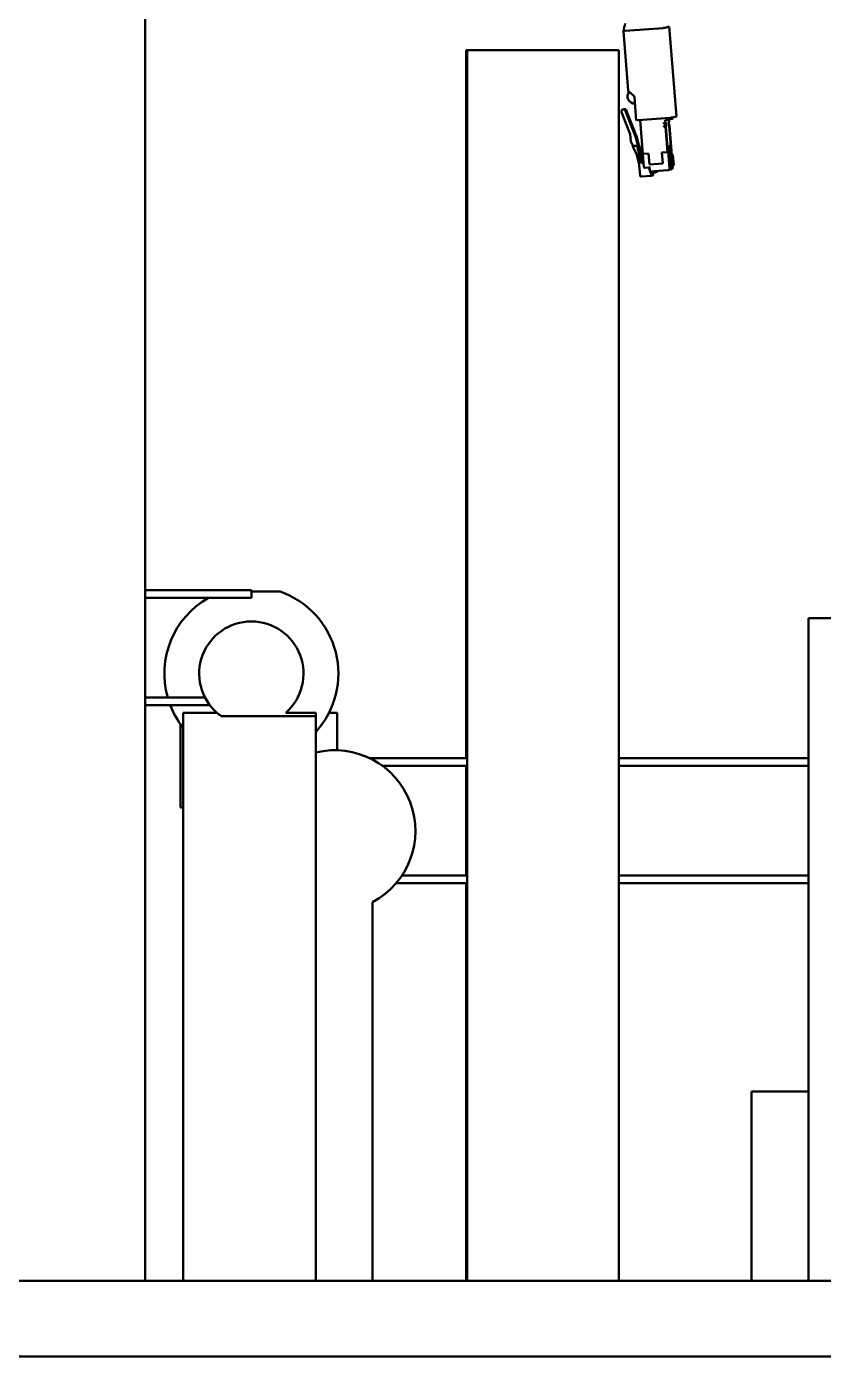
# Model space of a CAD drawing. Header units: millimetres. Extents: x 0 to 420, y 0 to 297.
# Drawn here: x 276.1 to 306.1, y 191.6 to 241.7 of the extents above; entities that cross this region are included whole.
import ezdxf

# ---------------------------------------------------------------- set-up
doc = ezdxf.new("R2010")
doc.units = ezdxf.units.MM
doc.header["$LTSCALE"] = 0.75
doc.layers.add('Visible', color=7, linetype='Continuous', lineweight=50)

msp = doc.modelspace()

# ---------------------------------------------------------------- linework, layer by layer
at = {"layer": 'Visible', "extrusion": (0, 1, 0)}
for p, q in [((280.53, 251.56), (280.53, 194.417)), ((298.746, 239.327), (298.569, 241.567)), ((298.634, 241.571), (300.057, 241.68)), ((300.134, 241.688), (300.293, 241.733)), ((300.561, 238.346), (300.294, 241.733)), ((292.673, 240.846), (292.63, 240.846)), ((292.63, 240.846), (292.63, 236.56)), ((292.673, 240.846), (298.388, 240.846)), ((292.673, 194.417), (292.673, 240.846)), ((298.388, 194.417), (298.388, 240.846)), ((298.956, 239.12), (298.771, 239.279)), ((299.049, 238.196), (298.98, 239.071)), ((298.817, 237.669), (298.489, 238.506)), ((298.577, 238.613), (298.537, 238.602)), ((298.551, 238.605), (298.616, 238.61)), ((298.591, 238.616), (298.656, 238.621)), ((298.656, 238.621), (298.616, 238.61)), ((298.616, 238.61), (299.032, 237.547)), ((298.656, 238.621), (299.072, 237.558)), ((300.56, 238.346), (300.401, 238.301)), ((300.324, 238.294), (299.114, 238.2)), ((299.197, 238.207), (299.298, 236.928)), ((300.144, 238.101), (300.073, 238.095)), ((300.073, 238.095), (300.074, 238.077)), ((300.074, 238.077), (300.092, 238.079)), ((300.077, 238.078), (300.074, 238.077)), ((300.076, 238.095), (300.077, 238.078)), ((300.077, 238.078), (300.095, 238.08)), ((300.101, 237.972), (300.083, 237.971)), ((300.083, 237.971), (300.084, 237.953)), ((300.084, 237.953), (300.155, 237.958)), ((300.087, 237.954), (300.084, 237.953)), ((300.086, 237.971), (300.087, 237.954)), ((300.087, 237.954), (300.158, 237.959)), ((300.09, 238.097), (300.091, 238.079)), ((300.1, 237.972), (300.101, 237.955)), ((300.101, 237.955), (300.121, 237.96)), ((300.101, 237.955), (300.13, 237.957)), ((300.111, 238.081), (300.102, 238.082)), ((300.11, 238.085), (300.129, 238.086)), ((300.112, 238.085), (300.111, 238.098)), ((300.121, 237.96), (300.12, 237.974)), ((300.121, 237.96), (300.178, 237.965)), ((300.146, 238.084), (300.129, 238.086)), ((300.135, 238.209), (300.279, 238.22)), ((300.144, 238.101), (300.135, 238.209)), ((300.138, 238.209), (300.147, 238.102)), ((300.147, 238.102), (300.144, 238.101)), ((300.146, 238.084), (300.155, 237.977)), ((300.167, 238.107), (300.149, 238.102)), ((300.155, 237.958), (300.158, 237.959)), ((300.231, 236.999), (300.155, 237.958)), ((300.158, 237.959), (300.234, 237)), ((300.16, 237.96), (300.178, 237.965)), ((300.178, 237.965), (300.167, 238.107)), ((300.282, 238.139), (300.264, 238.134)), ((300.264, 238.134), (300.275, 237.992)), ((300.28, 238.122), (300.265, 238.119)), ((300.273, 238.013), (300.288, 238.015)), ((300.279, 238.22), (300.274, 238.29)), ((300.275, 238.22), (300.282, 238.14)), ((300.298, 237.999), (300.275, 237.997)), ((300.295, 237.998), (300.275, 237.996)), ((300.275, 237.992), (300.293, 237.997)), ((300.277, 238.29), (300.282, 238.221)), ((300.284, 238.14), (300.278, 238.22)), ((300.279, 238.22), (300.282, 238.221)), ((300.287, 238.141), (300.281, 238.221)), ((300.29, 238.015), (300.281, 238.122)), ((300.282, 238.224), (300.406, 238.259)), ((300.282, 238.14), (300.284, 238.14)), ((300.284, 238.14), (300.287, 238.141)), ((300.293, 237.997), (300.369, 237.038)), ((300.295, 237.998), (300.298, 237.999)), ((300.371, 237.038), (300.295, 237.998)), ((300.374, 237.039), (300.298, 237.999)), ((300.42, 238.26), (300.407, 238.259)), ((300.416, 238.273), (300.414, 238.304)), ((300.42, 238.26), (300.416, 238.305)), ((300.423, 238.261), (300.419, 238.306)), ((300.423, 238.261), (300.42, 238.26)), ((298.839, 237.394), (298.817, 237.669)), ((298.925, 237.225), (298.839, 237.394)), ((299.072, 237.558), (299.032, 237.547)), ((299.032, 237.547), (299.104, 237.243)), ((299.072, 237.558), (299.144, 237.254)), ((298.916, 237.205), (299.074, 236.896)), ((298.925, 237.225), (298.942, 237.23)), ((298.927, 237.226), (299.087, 237.238)), ((298.945, 237.231), (299.104, 237.243)), ((299.074, 236.896), (299.159, 236.526)), ((299.087, 237.238), (299.104, 237.243)), ((299.236, 236.61), (299.087, 237.238)), ((299.162, 237.259), (299.143, 237.258)), ((299.144, 237.254), (299.162, 237.259)), ((299.162, 237.259), (299.311, 236.632)), ((299.335, 236.436), (299.296, 236.927)), ((299.297, 236.927), (299.298, 236.928)), ((299.514, 236.944), (299.322, 236.929)), ((299.514, 236.944), (299.337, 236.93)), ((299.514, 236.944), (299.547, 236.531)), ((299.547, 236.531), (299.514, 236.944)), ((300.011, 236.982), (300.231, 236.999)), ((300.011, 236.982), (300.202, 236.997)), ((300.043, 236.569), (300.011, 236.982)), ((300.011, 236.982), (300.043, 236.569)), ((300.231, 236.999), (300.234, 237)), ((300.233, 237), (300.236, 237.001)), ((300.244, 237.236), (300.237, 237.234)), ((300.237, 237.234), (300.305, 236.372)), ((300.244, 237.236), (300.269, 236.922)), ((300.256, 237.239), (300.25, 237.237)), ((300.274, 236.923), (300.25, 237.237)), ((300.256, 237.239), (300.281, 236.926)), ((300.269, 237.243), (300.262, 237.241)), ((300.287, 236.926), (300.262, 237.241)), ((300.262, 236.922), (300.296, 236.924)), ((300.262, 236.921), (300.291, 236.923)), ((300.269, 237.243), (300.294, 236.929)), ((300.274, 236.925), (300.308, 236.928)), ((300.274, 236.924), (300.304, 236.926)), ((300.281, 237.246), (300.275, 237.244)), ((300.299, 236.93), (300.275, 237.244)), ((300.281, 237.246), (300.306, 236.933)), ((300.294, 237.25), (300.287, 237.248)), ((300.312, 236.933), (300.287, 237.248)), ((300.287, 236.929), (300.321, 236.931)), ((300.287, 236.928), (300.316, 236.93)), ((300.291, 236.923), (300.296, 236.924)), ((300.291, 236.923), (300.293, 236.903)), ((300.294, 237.25), (300.319, 236.936)), ((300.296, 236.924), (300.297, 236.904)), ((300.299, 236.932), (300.333, 236.935)), ((300.299, 236.931), (300.329, 236.934)), ((300.307, 237.253), (300.3, 237.251)), ((300.325, 236.937), (300.3, 237.251)), ((300.304, 236.926), (300.308, 236.928)), ((300.304, 236.926), (300.305, 236.907)), ((300.305, 236.885), (300.327, 236.875)), ((300.307, 237.253), (300.331, 236.94)), ((300.308, 236.928), (300.31, 236.908)), ((300.309, 236.887), (300.332, 236.876)), ((300.319, 237.257), (300.312, 237.255)), ((300.337, 236.94), (300.312, 237.255)), ((300.312, 236.936), (300.346, 236.938)), ((300.312, 236.935), (300.342, 236.937)), ((300.316, 236.93), (300.321, 236.931)), ((300.316, 236.93), (300.318, 236.91)), ((300.318, 236.889), (300.34, 236.878)), ((300.319, 237.257), (300.344, 236.943)), ((300.321, 236.931), (300.322, 236.911)), ((300.322, 236.89), (300.344, 236.879)), ((300.324, 236.939), (300.358, 236.942)), ((300.324, 236.938), (300.354, 236.941)), ((300.332, 237.26), (300.325, 237.258)), ((300.35, 236.944), (300.325, 237.258)), ((300.329, 236.934), (300.333, 236.935)), ((300.329, 236.934), (300.331, 236.914)), ((300.33, 236.892), (300.352, 236.882)), ((300.356, 236.947), (300.332, 237.26)), ((300.333, 236.935), (300.335, 236.915)), ((300.334, 236.894), (300.357, 236.883)), ((300.337, 236.943), (300.371, 236.945)), ((300.337, 236.942), (300.367, 236.944)), ((300.339, 236.857), (300.368, 236.497)), ((300.342, 236.937), (300.346, 236.938)), ((300.342, 236.937), (300.343, 236.917)), ((300.343, 236.896), (300.365, 236.885)), ((300.344, 236.858), (300.372, 236.498)), ((300.346, 236.938), (300.347, 236.918)), ((300.347, 236.897), (300.369, 236.886)), ((300.349, 236.946), (300.383, 236.949)), ((300.349, 236.945), (300.379, 236.948)), ((300.352, 236.86), (300.38, 236.501)), ((300.354, 236.941), (300.358, 236.942)), ((300.354, 236.941), (300.356, 236.921)), ((300.355, 236.899), (300.377, 236.889)), ((300.356, 236.862), (300.385, 236.502)), ((300.358, 236.942), (300.36, 236.922)), ((300.359, 236.901), (300.382, 236.89)), ((300.364, 236.864), (300.393, 236.504)), ((300.367, 236.944), (300.371, 236.945)), ((300.367, 236.944), (300.368, 236.924)), ((300.368, 236.903), (300.39, 236.892)), ((300.369, 237.038), (300.372, 237.039)), ((300.371, 237.038), (300.369, 237.038)), ((300.369, 236.865), (300.397, 236.505)), ((300.371, 237.038), (300.374, 237.039)), ((300.371, 236.945), (300.372, 236.925)), ((300.379, 236.949), (300.372, 237.039)), ((300.372, 236.904), (300.394, 236.893)), ((300.377, 236.868), (300.405, 236.508)), ((300.379, 236.948), (300.383, 236.949)), ((300.379, 236.948), (300.381, 236.928)), ((300.38, 236.906), (300.403, 236.896)), ((300.381, 236.869), (300.41, 236.509)), ((300.383, 236.949), (300.385, 236.929)), ((300.385, 236.908), (300.407, 236.897)), ((300.39, 236.871), (300.418, 236.511)), ((300.393, 236.91), (300.415, 236.899)), ((300.394, 236.872), (300.422, 236.512)), ((300.397, 236.911), (300.419, 236.901)), ((300.402, 236.875), (300.43, 236.515)), ((300.406, 236.876), (300.435, 236.516)), ((300.415, 236.878), (300.443, 236.518)), ((300.419, 236.879), (300.447, 236.52)), ((300.427, 236.882), (300.456, 236.522)), ((300.431, 236.883), (300.46, 236.523)), ((292.63, 236.56), (292.673, 236.56)), ((292.63, 214.131), (292.63, 236.56)), ((299.162, 236.505), (299.194, 236.11)), ((299.323, 236.593), (299.266, 236.589)), ((299.366, 236.409), (299.548, 236.423)), ((299.532, 236.343), (299.526, 236.422)), ((299.553, 236.349), (299.532, 236.343)), ((299.554, 236.345), (299.532, 236.343)), ((299.546, 236.451), (299.558, 236.295)), ((300.043, 236.569), (299.547, 236.531)), ((300.043, 236.569), (299.547, 236.531)), ((299.547, 236.423), (299.553, 236.348)), ((299.553, 236.348), (299.554, 236.348)), ((300.244, 236.32), (299.563, 236.267)), ((300.252, 236.321), (300.274, 236.328)), ((300.281, 236.33), (300.287, 236.331)), ((300.293, 236.333), (300.299, 236.335)), ((300.331, 236.425), (300.301, 236.422)), ((300.306, 236.337), (300.312, 236.338)), ((300.308, 236.423), (300.312, 236.374)), ((300.317, 236.376), (300.314, 236.423)), ((300.318, 236.34), (300.324, 236.342)), ((300.321, 236.424), (300.324, 236.378)), ((300.33, 236.379), (300.326, 236.424)), ((300.329, 236.445), (300.331, 236.425)), ((300.331, 236.425), (300.335, 236.426)), ((300.331, 236.344), (300.337, 236.345)), ((300.333, 236.446), (300.335, 236.426)), ((300.333, 236.425), (300.337, 236.381)), ((300.343, 236.428), (300.335, 236.427)), ((300.359, 236.478), (300.338, 236.464)), ((300.343, 236.383), (300.339, 236.428)), ((300.342, 236.448), (300.343, 236.428)), ((300.363, 236.479), (300.343, 236.465)), ((300.343, 236.428), (300.348, 236.429)), ((300.344, 236.347), (300.349, 236.349)), ((300.346, 236.449), (300.348, 236.429)), ((300.346, 236.429), (300.349, 236.385)), ((300.356, 236.432), (300.347, 236.431)), ((300.371, 236.481), (300.351, 236.467)), ((300.355, 236.386), (300.352, 236.431)), ((300.354, 236.452), (300.356, 236.432)), ((300.375, 236.483), (300.355, 236.469)), ((300.356, 236.432), (300.36, 236.433)), ((300.356, 236.351), (300.362, 236.352)), ((300.358, 236.453), (300.36, 236.433)), ((300.358, 236.432), (300.362, 236.388)), ((300.368, 236.435), (300.36, 236.435)), ((300.384, 236.485), (300.363, 236.471)), ((300.368, 236.39), (300.364, 236.435)), ((300.367, 236.455), (300.368, 236.435)), ((300.388, 236.486), (300.368, 236.472)), ((300.368, 236.435), (300.373, 236.436)), ((300.369, 236.354), (300.391, 236.36)), ((300.371, 236.456), (300.373, 236.436)), ((300.371, 236.436), (300.375, 236.392)), ((300.381, 236.439), (300.372, 236.438)), ((300.396, 236.488), (300.376, 236.474)), ((300.38, 236.393), (300.377, 236.438)), ((300.379, 236.459), (300.381, 236.439)), ((300.401, 236.49), (300.38, 236.476)), ((300.381, 236.439), (300.385, 236.44)), ((300.384, 236.46), (300.385, 236.44)), ((300.384, 236.439), (300.387, 236.395)), ((300.393, 236.442), (300.385, 236.442)), ((300.409, 236.492), (300.388, 236.478)), ((300.393, 236.397), (300.389, 236.442)), ((300.392, 236.462), (300.393, 236.442)), ((300.413, 236.493), (300.393, 236.479)), ((300.393, 236.442), (300.398, 236.443)), ((300.396, 236.463), (300.398, 236.443)), ((300.4, 236.399), (300.396, 236.443)), ((300.406, 236.446), (300.398, 236.445)), ((300.421, 236.495), (300.401, 236.482)), ((300.404, 236.466), (300.406, 236.446)), ((300.426, 236.497), (300.405, 236.483)), ((300.406, 236.446), (300.41, 236.447)), ((300.409, 236.467), (300.41, 236.447)), ((300.418, 236.449), (300.41, 236.449)), ((300.434, 236.499), (300.414, 236.485)), ((300.417, 236.469), (300.418, 236.449)), ((300.438, 236.5), (300.418, 236.486)), ((300.418, 236.449), (300.423, 236.45)), ((300.422, 236.405), (300.418, 236.449)), ((300.421, 236.47), (300.423, 236.45)), ((300.446, 236.503), (300.426, 236.489)), ((300.451, 236.504), (300.43, 236.49)), ((299.612, 236.1), (299.242, 236.072)), ((299.581, 236.221), (299.577, 236.268)), ((299.744, 236.234), (299.581, 236.221)), ((299.605, 236.142), (299.599, 236.223)), ((299.68, 236.119), (299.612, 236.1)), ((299.675, 236.229), (299.68, 236.163)), ((299.787, 236.285), (299.744, 236.234)), ((299.744, 236.234), (299.854, 236.265)), ((299.854, 236.265), (299.877, 236.292)), ((280.53, 220.464), (284.532, 220.464)), ((284.532, 220.179), (284.532, 220.464)), ((285.62, 220.417), (284.532, 220.417)), ((284.532, 220.179), (280.53, 220.179)), ((305.545, 194.417), (305.545, 219.417)), ((305.545, 219.417), (311.259, 219.417)), ((280.53, 216.417), (282.785, 216.417)), ((282.966, 216.131), (280.53, 216.131)), ((281.959, 194.417), (281.959, 215.846)), ((281.959, 215.846), (283.232, 215.846)), ((285.832, 215.846), (286.962, 215.846)), ((286.962, 215.846), (286.962, 215.72)), ((287.463, 215.846), (287.773, 215.846)), ((287.773, 215.846), (287.773, 214.43)), ((281.863, 212.274), (281.863, 215.412)), ((283.39, 215.72), (286.962, 215.72)), ((286.962, 215.72), (286.962, 194.417)), ((288.993, 214.131), (292.673, 214.131)), ((292.673, 213.846), (289.471, 213.846)), ((292.63, 209.703), (292.63, 213.846)), ((298.388, 214.131), (305.545, 214.131)), ((305.545, 213.846), (298.388, 213.846)), ((281.959, 212.274), (281.863, 212.274)), ((292.673, 209.417), (289.995, 209.417)), ((290.21, 209.703), (292.673, 209.703)), ((292.63, 194.417), (292.63, 209.417)), ((298.388, 209.703), (305.545, 209.703)), ((305.545, 209.417), (298.388, 209.417)), ((289.102, 194.417), (289.102, 208.7)), ((303.388, 201.56), (305.545, 201.56)), ((303.388, 194.417), (303.388, 201.56)), ((231.959, 194.417), (331.959, 194.417)), ((331.959, 191.56), (231.959, 191.56))]:
    msp.add_line(p, q, dxfattribs=at)
at = {"layer": 'Visible', "extrusion": (1e-16, 0, -1)}
for centre, radius, start, end in [((-298.817, 239.333), 0.0714, 310.6411, 355.4912), ((-298.909, 239.065), 0.0719, 130.6789, 175.5072), ((-300.402, 238.272), 0.0144, 175.4507, 254.2369), ((-299.364, 236.438), 0.0286, 265.5791, 355.4912), ((-300.24, 236.363), 0.0427, 254.2817, 265.5793), ((-300.379, 236.402), 0.0428, 175.4575, 254.2517), ((-284.532, 217.322), 1.967, 311.3783, 228.6217), ((-284.532, 217.322), 1.967, 305.4682, 311.3783), ((-287.676, 211.388), 3.043, 76.4242, 242.0609)]:
    msp.add_arc(centre, radius, start, end, dxfattribs=at)
at = {"layer": 'Visible'}
for start, end in [(317.7808, 70.6241), (119.4603, 195.9986), (201.2651, 218.3714)]:
    msp.add_arc((284.532, 217.322), 3.281, start, end, dxfattribs=at)
for centre, major_axis, ratio, start_param, end_param in [((298.632, 241.583), (-0.0169, 0.0008), 0.718783, 1.546885, 1.745307), ((300.058, 241.693), (0.0165, 0.0043), 0.707064, 4.462211, 4.660633), ((298.557, 238.532), (-0.0197, 0.0699), 0.995999, -0.196411, 1.669845), ((300.096, 238.08), (0.0498, 0.0039), 0.01744, 4.624614, 6.369943), ((300.105, 237.973), (0.0498, 0.0039), 0.01744, 4.624614, 6.283185), ((298.928, 237.211), (0, 0.0143), 0.996581, 0.076884, 2.044495), ((299.34, 236.931), (0.0427, 0.0034), 0.01744, 3.141593, 4.624614), ((300.314, 236.905), (-0.0058, 0.0206), 0.995999, 1.374385, 2.421583), ((300.319, 236.906), (-0.0058, 0.0206), 0.995999, 1.374385, 2.421583), ((300.327, 236.908), (-0.0058, 0.0206), 0.995999, 1.374385, 2.421583), ((300.331, 236.909), (-0.0058, 0.0206), 0.995999, 1.374385, 2.421583), ((300.339, 236.912), (-0.0058, 0.0206), 0.995999, 1.374385, 2.421583), ((300.344, 236.913), (-0.0058, 0.0206), 0.995999, 1.374385, 2.421583), ((300.352, 236.915), (-0.0058, 0.0206), 0.995999, 1.374385, 2.421583), ((300.322, 236.857), (-0.0058, 0.0206), 0.995999, 4.515978, 5.563175), ((300.356, 236.916), (-0.0058, 0.0206), 0.995999, 1.374385, 2.421583), ((300.364, 236.919), (-0.0058, 0.0206), 0.995999, 1.374385, 2.421583), ((300.335, 236.86), (-0.0058, 0.0206), 0.995999, 4.515978, 5.563175), ((300.369, 236.92), (-0.0058, 0.0206), 0.995999, 1.374385, 2.421583), ((300.377, 236.922), (-0.0058, 0.0206), 0.995999, 1.374385, 2.421583), ((300.348, 236.864), (-0.0058, 0.0206), 0.995999, 4.515978, 5.563175), ((300.381, 236.923), (-0.0058, 0.0206), 0.995999, 1.374385, 2.421583), ((300.389, 236.926), (-0.0058, 0.0206), 0.995999, 1.374385, 2.421583), ((300.36, 236.867), (-0.0058, 0.0206), 0.995999, 4.515978, 5.563175), ((300.394, 236.927), (-0.0058, 0.0206), 0.995999, 1.374385, 2.421583), ((300.402, 236.929), (-0.0058, 0.0206), 0.995999, 1.374385, 2.421583), ((300.373, 236.871), (-0.0058, 0.0206), 0.995999, 4.515978, 5.563175), ((300.406, 236.931), (-0.0058, 0.0206), 0.995999, 1.374385, 2.421583), ((300.385, 236.874), (-0.0058, 0.0206), 0.995999, 4.515978, 5.563175), ((300.398, 236.878), (-0.0058, 0.0206), 0.995999, 4.515978, 5.563175), ((300.41, 236.881), (-0.0058, 0.0206), 0.995999, 4.515978, 5.563175), ((300.262, 236.369), (-0.0116, 0.0413), 0.995999, 3.141593, 4.515978), ((300.275, 236.372), (-0.0116, 0.0413), 0.995999, 3.141593, 4.515978), ((300.287, 236.376), (-0.0116, 0.0413), 0.995999, 3.141593, 4.515978), ((300.3, 236.379), (-0.0116, 0.0413), 0.995999, 3.141593, 4.515978), ((300.313, 236.383), (-0.0116, 0.0413), 0.995999, 3.141593, 4.515978), ((300.35, 236.446), (-0.0058, 0.0206), 0.995999, 0.327188, 1.374385), ((300.355, 236.447), (-0.0058, 0.0206), 0.995999, 0.327188, 1.374385), ((300.325, 236.387), (-0.0116, 0.0413), 0.995999, 3.141593, 4.515978), ((300.363, 236.45), (-0.0058, 0.0206), 0.995999, 0.327188, 1.374385), ((300.367, 236.451), (-0.0058, 0.0206), 0.995999, 0.327188, 1.374385), ((300.338, 236.39), (-0.0116, 0.0413), 0.995999, 3.141593, 4.515978), ((300.375, 236.453), (-0.0058, 0.0206), 0.995999, 0.327188, 1.374385), ((300.38, 236.454), (-0.0058, 0.0206), 0.995999, 0.327188, 1.374385), ((300.35, 236.394), (-0.0116, 0.0413), 0.995999, 3.141593, 4.515978), ((300.388, 236.457), (-0.0058, 0.0206), 0.995999, 0.327188, 1.374385), ((300.392, 236.458), (-0.0058, 0.0206), 0.995999, 0.327188, 1.374385), ((300.401, 236.46), (-0.0058, 0.0206), 0.995999, 0.327188, 1.374385), ((300.405, 236.462), (-0.0058, 0.0206), 0.995999, 0.327188, 1.374385), ((300.376, 236.504), (-0.0058, 0.0206), 0.995999, 3.46878, 4.515978), ((300.413, 236.464), (-0.0058, 0.0206), 0.995999, 0.327188, 1.374385), ((300.417, 236.465), (-0.0058, 0.0206), 0.995999, 0.327188, 1.374385), ((300.426, 236.467), (-0.0058, 0.0206), 0.995999, 0.327188, 1.374385), ((300.43, 236.469), (-0.0058, 0.0206), 0.995999, 0.327188, 1.374385), ((300.438, 236.471), (-0.0058, 0.0206), 0.995999, 0.327188, 1.374385), ((300.442, 236.472), (-0.0058, 0.0206), 0.995999, 0.327188, 1.374385), ((300.413, 236.514), (-0.0058, 0.0206), 0.995999, 3.46878, 4.515978), ((299.56, 236.296), (-0.0022, 0.0285), 0.087649, 1.588305, 3.141593)]:
    msp.add_ellipse(centre, major_axis=major_axis, ratio=ratio, start_param=start_param, end_param=end_param, dxfattribs=at)
at = {"layer": 'Visible', "extrusion": (1e-16, 0, -1)}
for centre, major_axis, ratio, start_param, end_param in [((298.987, 239.102), (-0.074, 0.262), 0.995999, 3.372216, 5.668367), ((298.597, 238.544), (-0.0197, 0.0699), 0.995999, 0, 0.196411), ((299.121, 238.202), (0.0712, 0.0056), 0.01744, 1.658571, 3.141593), ((300.132, 237.958), (0.0285, 0.0022), 0.01744, 0.087775, 1.658571), ((300.231, 238.118), (0.0498, 0.0039), 0.01744, -0.832222, 0.262308), ((300.33, 238.295), (0.0712, 0.0056), 0.01744, 0.087775, 1.658571), ((298.946, 237.216), (0.0101, 0.0101), 1, -1.057804, -0.86202), ((299.325, 236.929), (0.0285, 0.0022), 0.01744, 1.658571, 3.229367), ((300.318, 236.855), (-0.0058, 0.0206), 0.995999, 0.72001, 1.767207), ((300.331, 236.859), (-0.0058, 0.0206), 0.995999, 0.72001, 1.767207), ((300.343, 236.862), (-0.0058, 0.0206), 0.995999, 0.72001, 1.767207), ((300.356, 236.866), (-0.0058, 0.0206), 0.995999, 0.72001, 1.767207), ((300.368, 236.869), (-0.0058, 0.0206), 0.995999, 0.72001, 1.767207), ((300.381, 236.873), (-0.0058, 0.0206), 0.995999, 0.72001, 1.767207), ((300.393, 236.876), (-0.0058, 0.0206), 0.995999, 0.72001, 1.767207), ((300.406, 236.88), (-0.0058, 0.0206), 0.995999, 0.72001, 1.767207), ((299.021, 236.494), (-0.039, 0.138), 0.995999, 1.619159, 1.767207), ((299.264, 236.617), (-0.0077, 0.0275), 0.995999, 3.338004, 4.752966), ((299.339, 236.638), (-0.0077, 0.0275), 0.995999, 4.089401, 4.752966), ((300.269, 236.371), (-0.0116, 0.0413), 0.995999, 1.767207, 3.225435), ((300.282, 236.374), (-0.0116, 0.0413), 0.995999, 1.767207, 3.225435), ((300.294, 236.378), (-0.0116, 0.0413), 0.995999, 1.767207, 3.225435), ((300.307, 236.381), (-0.0116, 0.0413), 0.995999, 1.767207, 3.225435), ((300.319, 236.385), (-0.0116, 0.0413), 0.995999, 1.767207, 3.225435), ((300.332, 236.388), (-0.0116, 0.0413), 0.995999, 1.767207, 3.225435), ((300.344, 236.392), (-0.0116, 0.0413), 0.995999, 1.767207, 3.225435), ((300.347, 236.496), (-0.0058, 0.0206), 0.995999, 1.767207, 2.814405), ((300.351, 236.497), (-0.0058, 0.0206), 0.995999, 1.767207, 2.814405), ((300.357, 236.396), (-0.0116, 0.0413), 0.995999, 1.767207, 3.225435), ((300.359, 236.499), (-0.0058, 0.0206), 0.995999, 1.767207, 2.814405), ((300.363, 236.5), (-0.0058, 0.0206), 0.995999, 1.767207, 2.814405), ((300.372, 236.503), (-0.0058, 0.0206), 0.995999, 1.767207, 2.814405), ((300.384, 236.506), (-0.0058, 0.0206), 0.995999, 1.767207, 2.814405), ((300.388, 236.507), (-0.0058, 0.0206), 0.995999, 1.767207, 2.814405), ((300.397, 236.51), (-0.0058, 0.0206), 0.995999, 1.767207, 2.814405), ((300.401, 236.511), (-0.0058, 0.0206), 0.995999, 1.767207, 2.814405), ((300.409, 236.513), (-0.0058, 0.0206), 0.995999, 1.767207, 2.814405), ((300.422, 236.517), (-0.0058, 0.0206), 0.995999, 1.767207, 2.814405), ((300.426, 236.518), (-0.0058, 0.0206), 0.995999, 1.767207, 2.814405), ((300.434, 236.52), (-0.0058, 0.0206), 0.995999, 1.767207, 2.814405), ((300.439, 236.521), (-0.0058, 0.0206), 0.995999, 1.767207, 2.814405), ((299.24, 236.115), (0.0458, 0.0081), 0.921217, 1.677756, 3.231044), ((299.609, 236.143), (-0.0033, 0.0427), 0.087649, 3.124084, 4.694881), ((299.676, 236.162), (-0.0033, 0.0427), 0.087649, 1.553288, 3.124084)]:
    msp.add_ellipse(centre, major_axis=major_axis, ratio=ratio, start_param=start_param, end_param=end_param, dxfattribs=at)
at = {"layer": 'Visible'}
for points in [[(298.569, 241.567), (298.588, 241.66), (298.606, 241.753), (298.624, 241.846)], [(300.293, 241.733), (300.294, 241.733), (300.294, 241.733), (300.294, 241.734)]]:
    msp.add_open_spline(points, degree=3, dxfattribs=at)
for points, knots in [([(298.631, 241.571), (298.622, 241.571), (298.614, 241.571), (298.598, 241.571), (298.591, 241.571), (298.58, 241.57), (298.575, 241.57), (298.57, 241.569), (298.569, 241.568), (298.569, 241.567)], [-0.07523872, -0.07523872, -0.07523872, -0.07523872, -0.05655984, -0.05655984, -0.03761984, -0.03761984, -0.01864122, -0.01864122, -0.00303931, -0.00303931, -0.00303931, -0.00303931]), ([(300.06, 241.681), (300.069, 241.683), (300.078, 241.685), (300.094, 241.687), (300.102, 241.688), (300.116, 241.689), (300.122, 241.689), (300.13, 241.689), (300.133, 241.688), (300.134, 241.688)], [0.000001, 0.000001, 0.000001, 0.000001, 0.018693, 0.018693, 0.0376466, 0.0376466, 0.05663888, 0.05663888, 0.07529255, 0.07529255, 0.07529255, 0.07529255])]:
    msp.add_open_spline(points, degree=3, knots=knots, dxfattribs=at)

doc.saveas('drawing.dxf')
